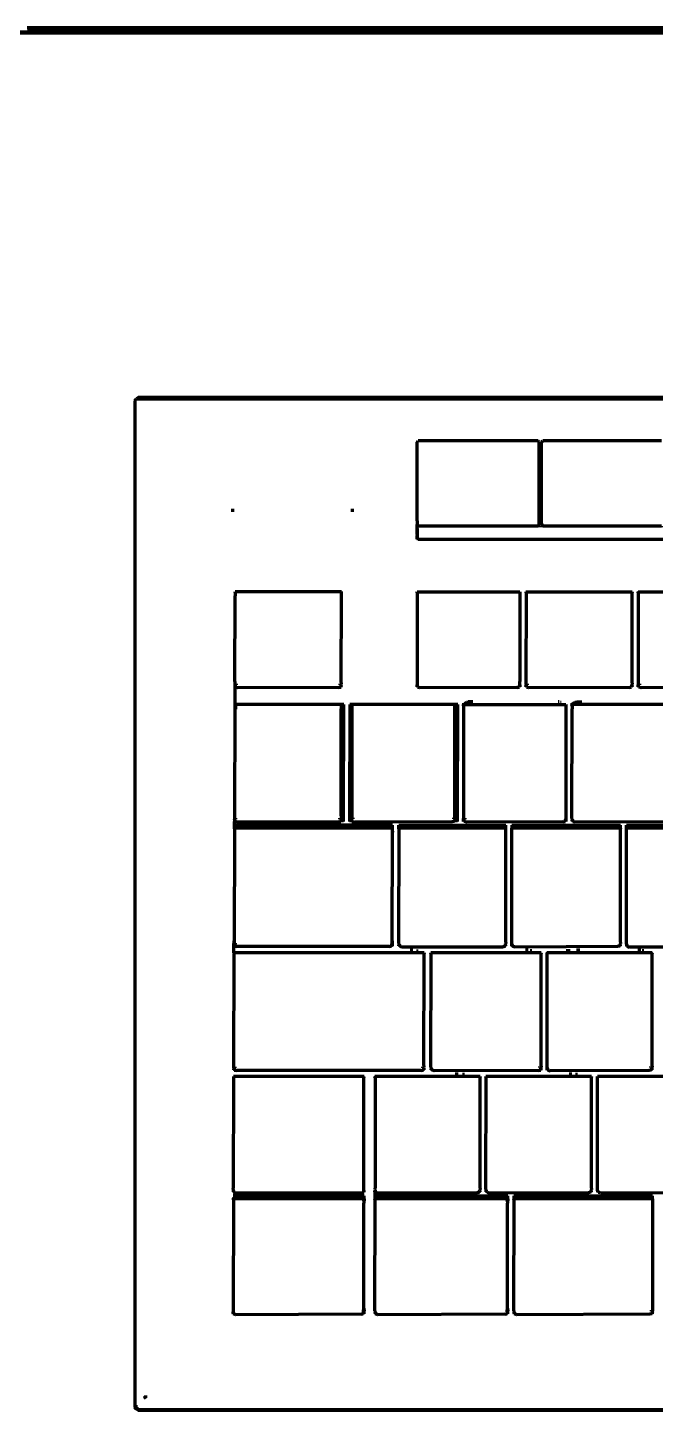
# Model space of a CAD drawing. Header units: millimetres. Extents: x 4307 to 31003, y 2809 to 20009.
# Drawn here: x 9975.7 to 10047.6, y 8685.8 to 8844.1 of the extents above; entities that cross this region are included whole.
import ezdxf

# ---------------------------------------------------------------- set-up
doc = ezdxf.new("R2010")
doc.units = ezdxf.units.MM
doc.layers.add('ProfileEdges', color=7, linetype='Continuous')

msp = doc.modelspace()

# ---------------------------------------------------------------- linework, layer by layer
for p, q in [((10020.43, 8786.99), (10020.43, 8787.09)), ((10222.2, 8786.99), (10020.43, 8786.99)), ((10020.43, 8786.8), (10020.43, 8785.66)), ((10020.43, 8785.66), (10222.2, 8785.66)), ((9999.43, 8768.98), (9999.78, 8768.98)), ((9999.43, 8768.65), (9999.52, 8768.64)), ((9999.52, 8768.64), (10011.31, 8768.61)), ((10011.31, 8768.98), (10011.65, 8768.98)), ((10011.56, 8768.64), (10011.65, 8768.65)), ((10020.29, 8768.98), (10020.38, 8768.98)), ((10020.38, 8768.64), (10020.29, 8768.65)), ((10031.72, 8768.61), (10020.38, 8768.64)), ((10031.98, 8768.98), (10032.07, 8768.98)), ((10032.07, 8768.65), (10031.98, 8768.64)), ((10032.75, 8768.98), (10033.09, 8768.98)), ((10032.84, 8768.64), (10032.75, 8768.65)), ((10044.55, 8768.61), (10032.84, 8768.64)), ((10044.81, 8768.98), (10044.89, 8768.98)), ((10044.89, 8768.65), (10044.81, 8768.64)), ((10045.58, 8768.98), (10045.92, 8768.98)), ((10045.66, 8768.64), (10045.58, 8768.65)), ((10057.68, 8768.61), (10045.66, 8768.64)), ((9999.39, 8753.58), (9999.73, 8753.58)), ((9999.39, 8753.25), (9999.47, 8753.25)), ((9999.47, 8753.25), (9999.73, 8753.25)), ((10011.28, 8753.58), (10011.6, 8753.58)), ((10011.28, 8753.25), (10011.54, 8753.25)), ((10011.54, 8753.25), (10011.89, 8753.25)), ((10011.6, 8753.58), (10011.89, 8753.58)), ((10012.82, 8753.58), (10012.57, 8753.58)), ((10012.57, 8753.25), (10012.88, 8753.25)), ((10013.14, 8753.58), (10012.82, 8753.58)), ((10012.88, 8753.25), (10013.14, 8753.25)), ((10024.63, 8753.58), (10024.3, 8753.58)), ((10024.3, 8753.25), (10024.56, 8753.25)), ((10024.56, 8753.25), (10024.93, 8753.25)), ((10024.93, 8753.58), (10024.63, 8753.58)), ((10025.6, 8753.58), (10025.94, 8753.58)), ((10025.68, 8753.25), (10025.6, 8753.25)), ((10025.94, 8753.25), (10025.68, 8753.25)), ((10037.24, 8753.25), (10036.98, 8753.25)), ((10037.24, 8753.58), (10037.32, 8753.58)), ((10037.32, 8753.25), (10037.24, 8753.25)), ((10038.01, 8753.25), (10038.1, 8753.25)), ((9999.34, 8738.96), (9999.43, 8738.96)), ((9999.35, 8739.29), (9999.42, 8739.29)), ((9999.42, 8739.29), (9999.69, 8739.29)), ((10017.34, 8738.97), (10017.47, 8738.96)), ((10017.4, 8739.29), (10017.47, 8739.29)), ((10018.22, 8739.29), (10018.31, 8739.29)), ((10018.22, 8738.96), (10018.31, 8738.96)), ((10018.31, 8738.96), (10030.36, 8738.96)), ((10030.36, 8738.96), (10030.44, 8738.96)), ((10031.21, 8739.29), (10031.13, 8739.29)), ((10031.13, 8738.96), (10031.21, 8738.96)), ((10031.21, 8738.96), (10043.22, 8738.92)), ((10043.56, 8739.29), (10043.48, 8739.29)), ((10043.48, 8738.96), (10043.56, 8738.96)), ((10044.25, 8738.96), (10044.33, 8738.96)), ((10044.33, 8738.96), (10056.74, 8738.96)), ((9999.3, 8724.79), (9999.39, 8724.79)), ((9999.39, 8725.12), (9999.65, 8725.12)), ((10020.75, 8725.12), (10021.1, 8725.12)), ((10021.01, 8724.79), (10021.1, 8724.79)), ((10021.89, 8724.79), (10021.98, 8724.79)), ((10021.98, 8724.79), (10034.15, 8724.75)), ((10034.49, 8725.12), (10034.15, 8725.12)), ((10034.41, 8724.79), (10034.49, 8724.79)), ((10035.26, 8725.12), (10035.18, 8725.12)), ((10035.18, 8724.79), (10035.26, 8724.79)), ((10035.26, 8724.79), (10046.84, 8724.75)), ((10047.18, 8725.12), (10046.84, 8725.12)), ((10047.1, 8724.79), (10047.18, 8724.79)), ((9999.26, 8711.13), (9999.35, 8711.13)), ((9999.26, 8710.79), (9999.35, 8710.79)), ((9999.35, 8710.79), (9999.6, 8710.79)), ((10013.89, 8710.79), (10014.15, 8710.79)), ((10014.15, 8710.79), (10014.24, 8710.79)), ((10015.55, 8711.13), (10015.47, 8711.13)), ((10015.47, 8710.79), (10015.55, 8710.79)), ((10015.55, 8710.79), (10015.81, 8710.79)), ((10027.15, 8710.79), (10027.41, 8710.79)), ((10027.5, 8711.13), (10027.41, 8711.13)), ((10027.41, 8710.79), (10027.5, 8710.79)), ((10028.27, 8711.13), (10028.18, 8711.13)), ((10028.18, 8710.79), (10028.27, 8710.79)), ((10039.91, 8710.79), (10040.17, 8710.79)), ((10040.25, 8711.13), (10040.17, 8711.13)), ((10040.17, 8710.79), (10040.25, 8710.79)), ((10041.03, 8711.13), (10040.94, 8711.13)), ((10040.94, 8710.79), (10041.03, 8710.79)), ((9999.22, 8696.87), (9999.3, 8696.87)), ((9999.3, 8696.87), (10013.89, 8696.84)), ((10014.11, 8696.89), (10014.24, 8696.87)), ((10014.17, 8697.21), (10014.24, 8697.21)), ((10015.55, 8697.21), (10015.47, 8697.21)), ((10015.47, 8696.87), (10015.55, 8696.87)), ((10015.55, 8696.87), (10030.34, 8696.84)), ((10030.55, 8696.89), (10030.68, 8696.87)), ((10030.68, 8697.21), (10030.6, 8697.21)), ((10031.45, 8697.21), (10031.37, 8697.21)), ((10031.37, 8696.87), (10031.45, 8696.87)), ((10031.45, 8696.87), (10046.91, 8696.84)), ((10047.25, 8697.21), (10046.91, 8697.21)), ((10047.16, 8696.87), (10047.25, 8696.87)), ((9989.08, 8687.34), (9989.08, 8687.31)), ((9989.08, 8687.31), (9989.13, 8687.31)), ((9989.08, 8687.31), (9989.1, 8687.11)), ((9989.13, 8687.31), (9989.23, 8687.14)), ((9988.16, 8686.3), (9988.26, 8686.17)), ((9988.26, 8686.17), (9988.26, 8686.42)), ((9988.26, 8686.17), (9988.33, 8686.12))]:
    msp.add_line(p, q)
at = {"layer": 'ProfileEdges', "lineweight": 211}
for p, q in [((9975.75, 8843.65), (9961.49, 8843.62)), ((9975.77, 8843.51), (9961.51, 8843.48)), ((10442.46, 8844.14), (9975.7, 8844.13)), ((9975.74, 8843.78), (9994.15, 8843.8)), ((9994.16, 8843.67), (9975.75, 8843.65)), ((10460.81, 8843.51), (9975.77, 8843.51)), ((9994.15, 8843.8), (9994.14, 8843.91)), ((9994.14, 8843.91), (10442.44, 8843.91)), ((9994.15, 8843.8), (10015.32, 8843.81)), ((9994.15, 8843.8), (9994.16, 8843.67)), ((9988.02, 8801.43), (9988.21, 8801.64)), ((9988.02, 8801.43), (9988.02, 8686.16)), ((9988.37, 8801.81), (9988.21, 8801.64)), ((9988.21, 8801.64), (10287.42, 8801.63)), ((10287.25, 8801.81), (9988.37, 8801.81)), ((10020.29, 8796.7), (10020.43, 8796.84)), ((10020.29, 8787.67), (10020.29, 8796.7)), ((10034.14, 8796.84), (10020.43, 8796.84)), ((10034.27, 8796.7), (10034.14, 8796.84)), ((10034.27, 8787.42), (10034.27, 8796.7)), ((10034.55, 8796.7), (10034.68, 8796.84)), ((10034.55, 8787.67), (10034.55, 8796.7)), ((10048.25, 8796.84), (10034.68, 8796.84)), ((9999.19, 8789.05), (9999.19, 8788.71)), ((10012.89, 8789.06), (10012.89, 8788.71)), ((10020.29, 8787.67), (10020.29, 8787.24)), ((10020.29, 8787.24), (10020.43, 8787.09)), ((10020.29, 8786.11), (10020.29, 8787.24)), ((10020.43, 8787.09), (10034.14, 8787.09)), ((10034.14, 8787.42), (10034.27, 8787.42)), ((10034.14, 8787.09), (10034.27, 8787.24)), ((10034.27, 8787.42), (10034.55, 8787.42)), ((10034.27, 8787.24), (10034.27, 8787.42)), ((10034.55, 8787.42), (10034.55, 8787.67)), ((10034.55, 8787.42), (10034.55, 8787.24)), ((10034.68, 8787.09), (10034.55, 8787.24)), ((10034.68, 8787.09), (10048.25, 8787.09)), ((10020.29, 8786.11), (10020.29, 8786)), ((10020.29, 8785.68), (10020.29, 8786)), ((10020.29, 8785.68), (10020.43, 8785.53)), ((10020.29, 8785.58), (10020.29, 8785.68)), ((10222.2, 8785.53), (10020.43, 8785.53)), ((9999.46, 8769.28), (9999.47, 8779.08)), ((9999.52, 8779.55), (9999.47, 8779.55)), ((9999.47, 8779.55), (9999.49, 8779.43)), ((9999.49, 8779.43), (9999.47, 8779.08)), ((9999.49, 8779.43), (9999.52, 8779.55)), ((10011.61, 8779.55), (9999.52, 8779.55)), ((10011.64, 8779.43), (10011.61, 8779.55)), ((10011.66, 8779.55), (10011.61, 8779.55)), ((10011.63, 8769.28), (10011.64, 8779.05)), ((10011.64, 8779.43), (10011.66, 8779.55)), ((10011.64, 8779.05), (10011.64, 8779.43)), ((10020.31, 8779.43), (10020.29, 8779.55)), ((10020.29, 8779.55), (10020.34, 8779.55)), ((10020.31, 8779.43), (10020.29, 8768.98)), ((10020.31, 8779.43), (10020.34, 8779.55)), ((10020.34, 8779.55), (10032.02, 8779.55)), ((10032.02, 8779.55), (10032.05, 8779.43)), ((10032.02, 8779.55), (10032.07, 8779.55)), ((10032.05, 8779.43), (10032.07, 8779.55)), ((10032.05, 8779.43), (10032.05, 8769.28)), ((10032.75, 8779.55), (10032.77, 8779.43)), ((10032.75, 8779.55), (10032.8, 8779.55)), ((10032.77, 8779.43), (10032.75, 8768.98)), ((10032.77, 8779.43), (10032.8, 8779.55)), ((10032.8, 8779.55), (10044.84, 8779.55)), ((10044.84, 8779.55), (10044.87, 8779.43)), ((10044.84, 8779.55), (10044.89, 8779.55)), ((10044.89, 8779.55), (10044.87, 8779.43)), ((10044.87, 8779.43), (10044.87, 8769.28)), ((10045.58, 8779.55), (10045.65, 8779.55)), ((10045.6, 8779.43), (10045.58, 8779.55)), ((10045.6, 8779.43), (10045.58, 8768.98)), ((10045.65, 8779.55), (10045.6, 8779.43)), ((10045.65, 8779.55), (10057.92, 8779.55)), ((9999.46, 8769.28), (9999.43, 8768.98)), ((10011.65, 8768.98), (10011.63, 8769.28)), ((10032.07, 8768.98), (10032.05, 8769.28)), ((10044.87, 8769.28), (10044.89, 8768.98)), ((9999.43, 8768.98), (9999.46, 8768.91)), ((9999.46, 8768.91), (9999.43, 8768.65)), ((9999.43, 8768.65), (9999.43, 8766.63)), ((9999.46, 8768.91), (9999.52, 8768.64)), ((9999.78, 8768.55), (9999.52, 8768.64)), ((10011.31, 8768.61), (9999.78, 8768.55)), ((10011.31, 8768.61), (10011.56, 8768.64)), ((10011.56, 8768.64), (10011.63, 8768.91)), ((10011.63, 8768.91), (10011.65, 8768.98)), ((10011.65, 8768.65), (10011.63, 8768.91)), ((10020.29, 8768.98), (10020.31, 8768.91)), ((10020.29, 8768.65), (10020.31, 8768.91)), ((10020.38, 8768.64), (10020.31, 8768.91)), ((10020.63, 8768.55), (10020.38, 8768.64)), ((10031.72, 8768.61), (10020.63, 8768.55)), ((10031.72, 8768.61), (10031.98, 8768.64)), ((10031.98, 8768.64), (10032.05, 8768.91)), ((10032.05, 8768.91), (10032.07, 8768.98)), ((10032.05, 8768.91), (10032.07, 8768.65)), ((10032.77, 8768.91), (10032.75, 8768.98)), ((10032.75, 8768.65), (10032.77, 8768.91)), ((10032.84, 8768.64), (10032.77, 8768.91)), ((10033.09, 8768.55), (10032.84, 8768.64)), ((10044.55, 8768.61), (10033.09, 8768.55)), ((10044.55, 8768.61), (10044.81, 8768.64)), ((10044.87, 8768.91), (10044.81, 8768.64)), ((10044.89, 8768.98), (10044.87, 8768.91)), ((10044.87, 8768.91), (10044.89, 8768.65)), ((10045.58, 8768.98), (10045.6, 8768.91)), ((10045.58, 8768.65), (10045.6, 8768.91)), ((10045.66, 8768.64), (10045.6, 8768.91)), ((10045.92, 8768.55), (10045.66, 8768.64)), ((10057.68, 8768.61), (10045.92, 8768.55)), ((9999.45, 8766.51), (9999.39, 8753.58)), ((9999.48, 8766.63), (9999.43, 8766.63)), ((9999.43, 8766.63), (9999.45, 8766.51)), ((9999.48, 8766.63), (9999.45, 8766.51)), ((9999.51, 8766.63), (9999.48, 8766.63)), ((9999.51, 8766.63), (9999.51, 8766.44)), ((10011.6, 8766.63), (9999.51, 8766.63)), ((9999.51, 8766.44), (9999.51, 8766.12)), ((10011.6, 8766.63), (10011.62, 8766.51)), ((10011.92, 8766.63), (10011.6, 8766.63)), ((10011.6, 8753.89), (10011.62, 8766.13)), ((10011.62, 8766.51), (10011.62, 8766.13)), ((10011.89, 8753.58), (10011.92, 8766.63)), ((10012.6, 8766.63), (10012.57, 8753.58)), ((10012.87, 8766.63), (10012.6, 8766.63)), ((10012.87, 8766.63), (10012.82, 8766.51)), ((10012.82, 8766.51), (10012.82, 8753.58)), ((10024.6, 8766.63), (10012.87, 8766.63)), ((10024.6, 8766.63), (10024.63, 8766.51)), ((10024.95, 8766.63), (10024.6, 8766.63)), ((10024.63, 8753.58), (10024.63, 8766.51)), ((10024.93, 8753.58), (10024.95, 8766.63)), ((10025.6, 8766.81), (10025.6, 8766.63)), ((10025.6, 8766.63), (10025.67, 8766.63)), ((10025.62, 8766.51), (10025.6, 8766.63)), ((10025.62, 8766.51), (10025.6, 8753.58)), ((10025.67, 8766.63), (10025.62, 8766.51)), ((10025.67, 8766.63), (10037.28, 8766.63)), ((10025.73, 8766.76), (10025.68, 8766.65)), ((10025.94, 8766.86), (10025.73, 8766.76)), ((10026.36, 8766.86), (10025.94, 8766.86)), ((10026.67, 8766.96), (10026.13, 8766.96)), ((10036.57, 8766.96), (10036.45, 8766.96)), ((10036.79, 8766.86), (10036.71, 8766.86)), ((10037.27, 8766.65), (10037.28, 8766.63)), ((10037.28, 8766.63), (10037.3, 8766.51)), ((10037.28, 8766.63), (10037.32, 8766.63)), ((10037.32, 8766.63), (10037.3, 8766.51)), ((10037.3, 8766.51), (10037.3, 8753.89)), ((10038.01, 8766.81), (10038.01, 8766.63)), ((10038.06, 8766.63), (10038.01, 8766.63)), ((10038.03, 8766.51), (10038.01, 8766.63)), ((10038.01, 8753.58), (10038.03, 8766.13)), ((10038.06, 8766.63), (10038.03, 8766.51)), ((10038.03, 8766.51), (10038.03, 8766.13)), ((10038.1, 8766.77), (10038.06, 8766.63)), ((10050.34, 8766.65), (10038.06, 8766.63)), ((10038.1, 8766.77), (10038.35, 8766.86)), ((10038.82, 8766.86), (10038.35, 8766.86)), ((10038.58, 8766.96), (10039.15, 8766.96)), ((9999.39, 8753.58), (9999.41, 8753.51)), ((9999.41, 8753.51), (9999.39, 8753.25)), ((9999.39, 8752.83), (9999.39, 8753.25)), ((9999.47, 8753.25), (9999.41, 8753.51)), ((9999.73, 8753.16), (9999.47, 8753.25)), ((10011.28, 8753.21), (9999.73, 8753.16)), ((10011.28, 8753.21), (10011.54, 8753.25)), ((10011.6, 8753.51), (10011.54, 8753.25)), ((10011.6, 8753.89), (10011.6, 8753.58)), ((10011.6, 8753.58), (10011.6, 8753.51)), ((10011.89, 8753.25), (10011.89, 8753.58)), ((10012.57, 8753.58), (10012.57, 8753.25)), ((10012.82, 8753.58), (10012.82, 8753.51)), ((10012.88, 8753.25), (10012.82, 8753.51)), ((10012.88, 8753.25), (10013.14, 8753.16)), ((10024.3, 8753.21), (10013.14, 8753.16)), ((10024.56, 8753.25), (10024.3, 8753.21)), ((10024.63, 8753.51), (10024.56, 8753.25)), ((10024.63, 8753.58), (10024.63, 8753.51)), ((10024.93, 8753.25), (10024.93, 8753.58)), ((10025.62, 8753.51), (10025.6, 8753.58)), ((10025.6, 8753.25), (10025.62, 8753.51)), ((10025.62, 8753.51), (10025.68, 8753.25)), ((10025.94, 8753.16), (10025.68, 8753.25)), ((10036.98, 8753.21), (10025.94, 8753.16)), ((10036.98, 8753.21), (10037.24, 8753.25)), ((10037.24, 8753.25), (10037.3, 8753.51)), ((10037.3, 8753.89), (10037.32, 8753.58)), ((10037.32, 8753.58), (10037.3, 8753.51)), ((10037.3, 8753.51), (10037.32, 8753.25)), ((10038.01, 8753.58), (10038.03, 8753.51)), ((10038.03, 8753.51), (10038.01, 8753.25)), ((10038.03, 8753.51), (10038.1, 8753.25)), ((10038.1, 8753.25), (10038.2, 8753.25)), ((10038.35, 8753.16), (10038.2, 8753.25)), ((10050.05, 8753.21), (10038.35, 8753.16)), ((9999.41, 8752), (9999.37, 8739.59)), ((10017.49, 8752.83), (9999.39, 8752.83)), ((9999.39, 8752.5), (9999.39, 8752.83)), ((9999.43, 8752.5), (9999.39, 8752.5)), ((9999.39, 8752.5), (9999.41, 8752.38)), ((9999.41, 8752.38), (9999.43, 8752.5)), ((9999.41, 8752.38), (9999.41, 8752)), ((9999.43, 8752.5), (9999.47, 8752.64)), ((10017.42, 8752.5), (9999.43, 8752.5)), ((9999.73, 8752.68), (9999.47, 8752.64)), ((10017.15, 8752.68), (9999.73, 8752.68)), ((10017.15, 8752.68), (10017.4, 8752.64)), ((10017.4, 8752.64), (10017.42, 8752.5)), ((10017.49, 8752.5), (10017.42, 8752.5)), ((10017.42, 8752.5), (10017.47, 8752)), ((10017.45, 8739.59), (10017.47, 8752)), ((10017.47, 8752), (10017.49, 8752.5)), ((10017.49, 8752.5), (10017.49, 8752.83)), ((10018.22, 8752.83), (10030.44, 8752.83)), ((10018.22, 8752.5), (10018.22, 8752.83)), ((10018.27, 8752.5), (10018.22, 8752.5)), ((10018.24, 8752.38), (10018.22, 8752.5)), ((10018.22, 8739.29), (10018.24, 8752.38)), ((10018.27, 8752.5), (10018.24, 8752.38)), ((10018.31, 8752.64), (10018.27, 8752.5)), ((10030.39, 8752.5), (10018.27, 8752.5)), ((10018.31, 8752.64), (10018.57, 8752.73)), ((10030.1, 8752.68), (10018.57, 8752.73)), ((10030.1, 8752.68), (10030.36, 8752.64)), ((10030.36, 8752.64), (10030.39, 8752.5)), ((10030.39, 8752.5), (10030.42, 8752.38)), ((10030.44, 8752.5), (10030.39, 8752.5)), ((10030.42, 8752.38), (10030.44, 8752.5)), ((10030.42, 8752.38), (10030.42, 8739.59)), ((10030.44, 8752.5), (10030.44, 8752.83)), ((10031.13, 8752.83), (10031.13, 8752.5)), ((10031.13, 8752.83), (10043.56, 8752.83)), ((10031.15, 8752.38), (10031.13, 8752.5)), ((10031.18, 8752.5), (10031.13, 8752.5)), ((10031.13, 8739.29), (10031.15, 8752.38)), ((10031.15, 8752.38), (10031.18, 8752.5)), ((10031.18, 8752.5), (10031.21, 8752.64)), ((10043.51, 8752.5), (10031.18, 8752.5)), ((10031.21, 8752.64), (10031.47, 8752.73)), ((10043.22, 8752.73), (10031.47, 8752.73)), ((10043.48, 8752.64), (10043.22, 8752.73)), ((10043.51, 8752.5), (10043.48, 8752.64)), ((10043.56, 8752.5), (10043.51, 8752.5)), ((10043.54, 8752.38), (10043.51, 8752.5)), ((10043.56, 8752.5), (10043.54, 8752.38)), ((10043.54, 8752.38), (10043.54, 8739.59)), ((10043.56, 8752.5), (10043.56, 8752.83)), ((10044.25, 8752.83), (10056.82, 8752.83)), ((10044.25, 8752.5), (10044.25, 8752.83)), ((10044.3, 8752.5), (10044.25, 8752.5)), ((10044.27, 8752.38), (10044.25, 8752.5)), ((10044.25, 8739.29), (10044.27, 8752.38)), ((10044.27, 8752.38), (10044.3, 8752.5)), ((10044.3, 8752.5), (10044.33, 8752.64)), ((10056.77, 8752.5), (10044.3, 8752.5)), ((10044.33, 8752.64), (10044.59, 8752.73)), ((10056.48, 8752.68), (10044.59, 8752.73)), ((9999.34, 8738.96), (9999.35, 8739.29)), ((9999.34, 8738.21), (9999.34, 8738.96)), ((9999.37, 8739.59), (9999.35, 8739.29)), ((9999.42, 8739.29), (9999.37, 8739.59)), ((9999.43, 8739.2), (9999.42, 8739.29)), ((9999.43, 8739.2), (9999.43, 8738.96)), ((9999.43, 8738.96), (9999.69, 8738.92)), ((10017.13, 8738.92), (10017.34, 8738.97)), ((10017.38, 8739.2), (10017.34, 8738.97)), ((10017.4, 8739.29), (10017.38, 8739.2)), ((10017.45, 8739.59), (10017.4, 8739.29)), ((10017.47, 8739.29), (10017.45, 8739.59)), ((10017.47, 8738.96), (10017.47, 8739.29)), ((10018.24, 8739.22), (10018.22, 8739.29)), ((10018.22, 8738.96), (10018.24, 8739.22)), ((10018.24, 8739.22), (10018.31, 8738.96)), ((10018.31, 8738.96), (10018.57, 8738.86)), ((10030.36, 8738.96), (10030.1, 8738.86)), ((10030.36, 8738.96), (10030.42, 8739.22)), ((10030.42, 8739.59), (10030.44, 8739.29)), ((10030.44, 8739.29), (10030.42, 8739.22)), ((10030.44, 8738.96), (10030.42, 8739.22)), ((10031.15, 8739.22), (10031.13, 8739.29)), ((10031.13, 8738.96), (10031.15, 8739.22)), ((10031.15, 8739.22), (10031.21, 8738.96)), ((10031.47, 8738.86), (10031.21, 8738.96)), ((10043.48, 8738.96), (10043.22, 8738.92)), ((10043.48, 8738.96), (10043.54, 8739.22)), ((10043.54, 8739.59), (10043.56, 8739.29)), ((10043.54, 8739.22), (10043.56, 8739.29)), ((10043.56, 8738.96), (10043.54, 8739.22)), ((10044.27, 8739.22), (10044.25, 8739.29)), ((10044.27, 8739.22), (10044.25, 8738.96)), ((10044.27, 8739.22), (10044.33, 8738.96)), ((10044.33, 8738.96), (10044.59, 8738.86)), ((9999.32, 8725.05), (9999.36, 8738.09)), ((9999.39, 8738.21), (9999.34, 8738.21)), ((9999.34, 8738.21), (9999.36, 8738.09)), ((9999.39, 8738.21), (9999.36, 8738.09)), ((10021.06, 8738.22), (9999.39, 8738.21)), ((10017.13, 8738.92), (9999.69, 8738.92)), ((10030.1, 8738.86), (10018.57, 8738.86)), ((10019.83, 8738.54), (10019.49, 8738.54)), ((10020.42, 8738.39), (10020.24, 8738.39)), ((10021.06, 8738.22), (10021.1, 8738.09)), ((10021.12, 8738.21), (10021.06, 8738.22)), ((10021.08, 8725.42), (10021.1, 8737.71)), ((10021.1, 8738.09), (10021.12, 8738.21)), ((10021.1, 8737.71), (10021.1, 8738.09)), ((10021.91, 8738.09), (10021.89, 8738.21)), ((10021.94, 8738.21), (10021.89, 8738.21)), ((10021.89, 8725.12), (10021.91, 8738.09)), ((10021.91, 8738.09), (10021.94, 8738.21)), ((10034.44, 8738.22), (10021.94, 8738.21)), ((10043.22, 8738.92), (10031.47, 8738.86)), ((10032.69, 8738.54), (10032.99, 8738.54)), ((10033.43, 8738.44), (10033.22, 8738.44)), ((10034.47, 8738.09), (10034.44, 8738.22)), ((10034.49, 8738.21), (10034.44, 8738.22)), ((10034.49, 8738.21), (10034.47, 8738.09)), ((10034.47, 8738.09), (10034.47, 8725.42)), ((10035.18, 8738.26), (10035.18, 8738.21)), ((10035.23, 8738.21), (10035.18, 8738.21)), ((10035.2, 8738.09), (10035.18, 8738.21)), ((10035.18, 8725.12), (10035.2, 8738.09)), ((10035.2, 8738.09), (10035.23, 8738.21)), ((10035.23, 8738.21), (10035.24, 8738.27)), ((10047.13, 8738.22), (10035.23, 8738.21)), ((10037.82, 8738.44), (10037.35, 8738.44)), ((10038.53, 8738.54), (10038.91, 8738.54)), ((10056.48, 8738.86), (10044.59, 8738.86)), ((10045.57, 8738.54), (10045.88, 8738.54)), ((10046.26, 8738.44), (10046.04, 8738.44)), ((10047.16, 8738.09), (10047.13, 8738.22)), ((10047.18, 8738.21), (10047.13, 8738.22)), ((10047.18, 8738.21), (10047.16, 8738.09)), ((10047.16, 8738.09), (10047.16, 8725.42)), ((9999.32, 8725.05), (9999.3, 8724.79)), ((9999.32, 8725.05), (9999.39, 8724.79)), ((9999.39, 8724.79), (9999.64, 8724.75)), ((10020.75, 8724.75), (9999.64, 8724.75)), ((10020.75, 8724.75), (10021.01, 8724.79)), ((10021.08, 8725.05), (10021.01, 8724.79)), ((10021.1, 8725.12), (10021.08, 8725.42)), ((10021.08, 8725.05), (10021.1, 8725.12)), ((10021.1, 8724.79), (10021.08, 8725.05)), ((10021.89, 8725.12), (10021.91, 8725.05)), ((10021.91, 8725.05), (10021.89, 8724.79)), ((10021.91, 8725.05), (10021.98, 8724.79)), ((10022.24, 8724.69), (10021.98, 8724.79)), ((10034.15, 8724.75), (10022.24, 8724.69)), ((10034.15, 8724.75), (10034.41, 8724.79)), ((10034.47, 8725.05), (10034.41, 8724.79)), ((10034.47, 8725.42), (10034.49, 8725.12)), ((10034.49, 8725.12), (10034.47, 8725.05)), ((10034.49, 8724.79), (10034.47, 8725.05)), ((10035.2, 8725.05), (10035.18, 8725.12)), ((10035.18, 8724.79), (10035.2, 8725.05)), ((10035.2, 8725.05), (10035.26, 8724.79)), ((10035.26, 8724.79), (10035.52, 8724.69)), ((10046.84, 8724.75), (10035.52, 8724.69)), ((10047.1, 8724.79), (10046.84, 8724.75)), ((10047.16, 8725.05), (10047.1, 8724.79)), ((10047.16, 8725.42), (10047.18, 8725.12)), ((10047.18, 8725.12), (10047.16, 8725.05)), ((10047.18, 8724.79), (10047.16, 8725.05)), ((9999.28, 8711.43), (9999.32, 8723.54)), ((9999.35, 8724.04), (9999.3, 8724.04)), ((9999.3, 8724.04), (9999.32, 8723.92)), ((9999.32, 8723.92), (9999.35, 8724.04)), ((9999.32, 8723.54), (9999.32, 8723.92)), ((10014.19, 8724.04), (9999.35, 8724.04)), ((10014.22, 8723.92), (10014.19, 8724.04)), ((10014.24, 8724.04), (10014.19, 8724.04)), ((10014.22, 8723.92), (10014.24, 8724.04)), ((10014.22, 8711.05), (10014.22, 8723.92)), ((10015.49, 8723.92), (10015.47, 8724.04)), ((10015.54, 8724.04), (10015.47, 8724.04)), ((10015.54, 8724.04), (10015.49, 8723.92)), ((10015.49, 8723.92), (10015.49, 8711.43)), ((10027.44, 8724.04), (10015.54, 8724.04)), ((10024.65, 8724.37), (10025, 8724.37)), ((10025.73, 8724.27), (10025.48, 8724.27)), ((10027.44, 8724.04), (10027.47, 8723.92)), ((10027.5, 8724.04), (10027.44, 8724.04)), ((10027.5, 8724.04), (10027.47, 8723.92)), ((10027.47, 8723.92), (10027.47, 8711.43)), ((10028.2, 8723.92), (10028.18, 8724.04)), ((10028.23, 8724.04), (10028.18, 8724.04)), ((10028.18, 8711.13), (10028.2, 8723.92)), ((10028.2, 8723.92), (10028.23, 8724.04)), ((10040.2, 8724.04), (10028.23, 8724.04)), ((10037.69, 8724.37), (10037.99, 8724.37)), ((10038.66, 8724.27), (10038.44, 8724.27)), ((10040.2, 8724.04), (10040.23, 8723.92)), ((10040.25, 8724.04), (10040.2, 8724.04)), ((10040.25, 8724.04), (10040.23, 8723.92)), ((10040.23, 8723.92), (10040.23, 8711.43)), ((10040.99, 8724.04), (10040.94, 8724.04)), ((10040.96, 8723.92), (10040.94, 8724.04)), ((10040.94, 8711.13), (10040.96, 8723.92)), ((10040.96, 8723.92), (10040.99, 8724.04)), ((10053.4, 8724.05), (10040.99, 8724.04)), ((9999.26, 8711.13), (9999.28, 8711.43)), ((9999.28, 8711.05), (9999.26, 8711.13)), ((9999.28, 8711.05), (9999.26, 8710.79)), ((9999.35, 8710.79), (9999.28, 8711.05)), ((9999.35, 8710.79), (9999.6, 8710.7)), ((10013.89, 8710.7), (9999.6, 8710.7)), ((10013.89, 8710.7), (10014.15, 8710.79)), ((10014.22, 8711.05), (10014.15, 8710.79)), ((10014.24, 8710.79), (10014.22, 8711.05)), ((10015.49, 8711.43), (10015.47, 8711.13)), ((10015.49, 8711.05), (10015.47, 8711.13)), ((10015.47, 8710.79), (10015.49, 8711.05)), ((10015.47, 8710.79), (10015.47, 8710.38)), ((10015.49, 8711.05), (10015.55, 8710.79)), ((10015.55, 8710.79), (10015.81, 8710.7)), ((10027.15, 8710.7), (10015.81, 8710.7)), ((10027.41, 8710.79), (10027.15, 8710.7)), ((10027.41, 8710.79), (10027.47, 8711.05)), ((10027.47, 8711.43), (10027.5, 8711.13)), ((10027.5, 8711.13), (10027.47, 8711.05)), ((10027.5, 8710.79), (10027.47, 8711.05)), ((10028.18, 8711.13), (10028.2, 8711.05)), ((10028.2, 8711.05), (10028.18, 8710.79)), ((10028.27, 8710.79), (10028.2, 8711.05)), ((10028.27, 8710.79), (10028.37, 8710.79)), ((10028.37, 8710.79), (10028.52, 8710.7)), ((10039.91, 8710.75), (10028.52, 8710.7)), ((10040.17, 8710.79), (10039.91, 8710.75)), ((10040.17, 8710.79), (10040.23, 8711.05)), ((10040.23, 8711.43), (10040.25, 8711.13)), ((10040.25, 8711.13), (10040.23, 8711.05)), ((10040.25, 8710.79), (10040.23, 8711.05)), ((10040.96, 8711.05), (10040.94, 8711.13)), ((10040.96, 8711.05), (10040.94, 8710.79)), ((10041.03, 8710.79), (10040.96, 8711.05)), ((10041.03, 8710.79), (10041.13, 8710.79)), ((10041.28, 8710.7), (10041.13, 8710.79)), ((10053.17, 8710.75), (10041.28, 8710.7)), ((9999.28, 8709.92), (9999.24, 8697.13)), ((10014.24, 8710.38), (9999.26, 8710.38)), ((9999.26, 8710.04), (9999.28, 8709.92)), ((9999.31, 8710.04), (9999.26, 8710.04)), ((9999.28, 8709.92), (9999.31, 8710.04)), ((9999.31, 8710.04), (9999.34, 8710.19)), ((10014.17, 8710.04), (9999.31, 8710.04)), ((9999.6, 8710.28), (9999.34, 8710.19)), ((10013.89, 8710.28), (9999.6, 8710.28)), ((10013.89, 8710.28), (10014.15, 8710.19)), ((10014.15, 8710.19), (10014.17, 8710.04)), ((10014.24, 8710.04), (10014.17, 8710.04)), ((10014.17, 8710.04), (10014.22, 8709.55)), ((10014.24, 8710.04), (10014.22, 8709.55)), ((10014.22, 8697.51), (10014.22, 8709.55)), ((10014.24, 8710.04), (10014.24, 8710.38)), ((10015.47, 8710.38), (10030.68, 8710.38)), ((10015.47, 8710.38), (10015.47, 8710.04)), ((10015.54, 8710.04), (10015.47, 8710.04)), ((10015.49, 8709.92), (10015.47, 8710.04)), ((10015.47, 8697.21), (10015.49, 8709.92)), ((10015.54, 8710.04), (10015.49, 8709.92)), ((10015.59, 8710.17), (10015.54, 8710.04)), ((10030.6, 8710.04), (10015.54, 8710.04)), ((10015.81, 8710.28), (10015.59, 8710.17)), ((10030.34, 8710.28), (10015.81, 8710.28)), ((10030.6, 8710.19), (10030.34, 8710.28)), ((10030.6, 8710.19), (10030.6, 8710.04)), ((10030.68, 8710.04), (10030.6, 8710.04)), ((10030.6, 8709.85), (10030.6, 8710.04)), ((10030.6, 8709.85), (10030.66, 8709.55)), ((10030.68, 8710.04), (10030.66, 8709.55)), ((10030.66, 8697.51), (10030.66, 8709.55)), ((10030.68, 8710.04), (10030.68, 8710.38)), ((10031.37, 8710.38), (10031.37, 8710.04)), ((10031.37, 8710.38), (10047.25, 8710.38)), ((10031.42, 8710.04), (10031.37, 8710.04)), ((10031.39, 8709.92), (10031.37, 8710.04)), ((10031.37, 8697.21), (10031.39, 8709.92)), ((10031.39, 8709.92), (10031.42, 8710.04)), ((10031.42, 8710.04), (10031.45, 8710.19)), ((10047.2, 8710.04), (10031.42, 8710.04)), ((10031.71, 8710.22), (10031.45, 8710.19)), ((10046.91, 8710.22), (10031.71, 8710.22)), ((10047.16, 8710.19), (10046.91, 8710.22)), ((10047.16, 8710.19), (10047.2, 8710.04)), ((10047.2, 8710.04), (10047.23, 8709.92)), ((10047.25, 8710.04), (10047.2, 8710.04)), ((10047.25, 8710.04), (10047.23, 8709.92)), ((10047.23, 8709.92), (10047.23, 8697.51)), ((10047.25, 8710.04), (10047.25, 8710.38)), ((9999.24, 8697.13), (9999.22, 8696.87)), ((9999.3, 8696.87), (9999.24, 8697.13)), ((9999.56, 8696.78), (9999.3, 8696.87)), ((10013.89, 8696.84), (9999.56, 8696.78)), ((10013.89, 8696.84), (10014.11, 8696.89)), ((10014.15, 8697.12), (10014.11, 8696.89)), ((10014.15, 8697.12), (10014.17, 8697.21)), ((10014.17, 8697.21), (10014.22, 8697.51)), ((10014.22, 8697.51), (10014.24, 8697.21)), ((10014.24, 8696.87), (10014.24, 8697.21)), ((10015.47, 8697.21), (10015.49, 8697.13)), ((10015.49, 8697.13), (10015.47, 8696.87)), ((10015.49, 8697.13), (10015.55, 8696.87)), ((10015.81, 8696.78), (10015.55, 8696.87)), ((10030.34, 8696.84), (10015.81, 8696.78)), ((10030.34, 8696.84), (10030.55, 8696.89)), ((10030.6, 8697.12), (10030.55, 8696.89)), ((10030.6, 8697.21), (10030.66, 8697.51)), ((10030.6, 8697.12), (10030.6, 8697.21)), ((10030.66, 8697.51), (10030.68, 8697.21)), ((10030.68, 8696.87), (10030.68, 8697.21)), ((10031.37, 8697.21), (10031.39, 8697.13)), ((10031.39, 8697.13), (10031.37, 8696.87)), ((10031.45, 8696.87), (10031.39, 8697.13)), ((10031.71, 8696.78), (10031.45, 8696.87)), ((10046.91, 8696.84), (10031.71, 8696.78)), ((10047.16, 8696.87), (10046.91, 8696.84)), ((10047.23, 8697.13), (10047.16, 8696.87)), ((10047.23, 8697.51), (10047.25, 8697.21)), ((10047.23, 8697.13), (10047.25, 8697.21)), ((10047.25, 8696.87), (10047.23, 8697.13)), ((9989.13, 8687.4), (9989.13, 8687.31)), ((9989.23, 8687.27), (9989.13, 8687.31)), ((9989.23, 8687.51), (9989.23, 8687.27)), ((9989.23, 8687.27), (9989.28, 8687.19)), ((9988.2, 8685.97), (9988.02, 8686.16)), ((9988.05, 8686.18), (9988.22, 8685.99)), ((9988.24, 8685.97), (9988.2, 8685.97)), ((9988.24, 8685.97), (9988.37, 8685.83)), ((9988.46, 8685.97), (9988.24, 8685.97)), ((9988.37, 8685.83), (10287.25, 8685.83)), ((9988.46, 8685.97), (9988.49, 8685.93)), ((9988.49, 8685.93), (10287.13, 8685.93))]:
    msp.add_line(p, q, dxfattribs=at)

doc.saveas('drawing.dxf')
